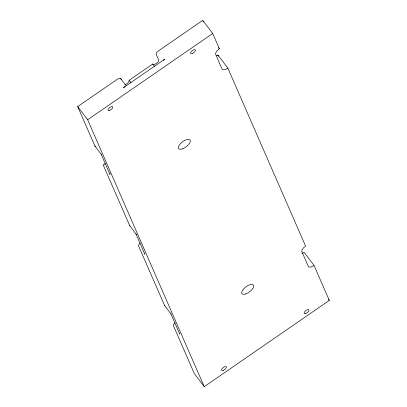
<?xml version="1.0" encoding="UTF-8"?>
<svg xmlns="http://www.w3.org/2000/svg" width="407" height="407" viewBox="0 0 407 407"><rect width="100%" height="100%" fill="white"/><g stroke="black" fill="none" stroke-linecap="round" stroke-linejoin="round"><path stroke-width="0.61" d="M101.358 154.457A3.597 1.547 -37.1 0 1 101.129 154.177L94.851 145.889L77.681 106.588L117.206 79.334A3.597 1.547 -37.1 0 1 120.793 78.749L125.961 85.572M125.259 84.59A3.597 1.547 -37.1 0 0 129.136 80.281L152.732 64.011A3.597 1.547 -37.1 0 0 156.319 63.426A3.597 1.547 -37.1 0 0 158.633 59.941L156.186 54.345A3.597 1.547 -37.1 0 1 158.501 50.86L202.747 20.35L212.708 33.506L219.388 48.794A5.759 2.478 -37.1 0 0 215.679 54.365L222.12 69.109A5.759 2.478 -37.1 0 0 227.854 68.172L305.581 246.087A5.759 2.478 -37.1 0 0 301.877 251.658L308.318 266.402A5.759 2.478 -37.1 0 0 314.051 265.466L329.319 300.412L204.253 386.65L194.292 373.494L173.433 325.758A3.597 1.547 -37.1 0 1 175.01 322.848M204.253 386.65L87.647 119.744L212.708 33.506M218.62 47.782L219.388 48.794M216.636 55.779A5.759 2.478 -37.1 0 0 217.893 55.016L227.854 68.172M314.051 265.466L304.085 252.309A5.759 2.478 -37.1 0 1 301.994 253.469M152.732 64.011L154.579 66.448M328.551 299.399L329.319 300.412M129.136 80.281L130.983 82.718M77.681 106.588L87.647 119.744M105.291 163.273A3.597 1.547 -37.1 0 0 103.719 166.178L129.706 225.656L135.979 233.949L144.851 254.258A3.597 1.547 -37.1 0 1 144.79 253.81M140.15 243.06A3.597 1.547 -37.1 0 0 138.578 245.97L164.56 305.448L170.838 313.736A3.597 1.547 -37.1 0 0 171.103 314.041M202.991 20.915L203.49 22.049M217.893 55.016L218.401 56.181M120.793 78.749L121.281 79.869M101.129 154.177L109.997 174.466A3.597 1.547 -37.1 0 1 110.073 173.468M170.838 313.736L179.711 334.045A3.597 1.547 -37.1 0 1 179.65 333.598M129.97 225.966A3.597 1.547 -37.1 0 1 129.706 225.656M95.971 146.342A3.597 1.547 -37.1 0 1 94.851 145.889M164.825 305.754A3.597 1.547 -37.1 0 1 164.56 305.448M136.691 234.401A3.597 1.547 -37.1 0 1 135.979 233.949M125.041 86.798A3.597 1.547 -37.1 0 0 123.484 87.622L164.779 59.147A3.597 1.547 -37.1 0 0 163.39 60.358M103.205 164.891L103.083 164.728A3.597 0.336 55.4 0 1 103.205 164.891M109.661 110.399A2.88 1.236 -37.1 0 0 112.764 106.955A2.88 1.236 -37.1 0 0 108.786 108.389A2.88 1.236 -37.1 0 0 109.661 110.399M305.825 313.415A2.88 1.236 -37.1 0 0 308.928 309.966A2.88 1.236 -37.1 0 0 304.95 311.406A2.88 1.236 -37.1 0 0 305.825 313.415M192.252 53.449A2.88 1.236 -37.1 0 0 195.355 50.005A2.88 1.236 -37.1 0 0 191.376 51.44A2.88 1.236 -37.1 0 0 192.252 53.449M223.24 370.36A2.88 1.236 -37.1 0 0 226.338 366.916A2.88 1.236 -37.1 0 0 222.359 368.35A2.88 1.236 -37.1 0 0 223.24 370.36M245.869 293.895A7.199 3.093 -37.1 0 0 253.622 285.282A7.199 3.093 -37.1 0 0 243.676 288.873A7.199 3.093 -37.1 0 0 245.869 293.895M182.489 148.83A7.199 3.093 -37.1 0 0 190.242 140.217A7.199 3.093 -37.1 0 0 180.296 143.803A7.199 3.093 -37.1 0 0 182.489 148.83"/></g></svg>
